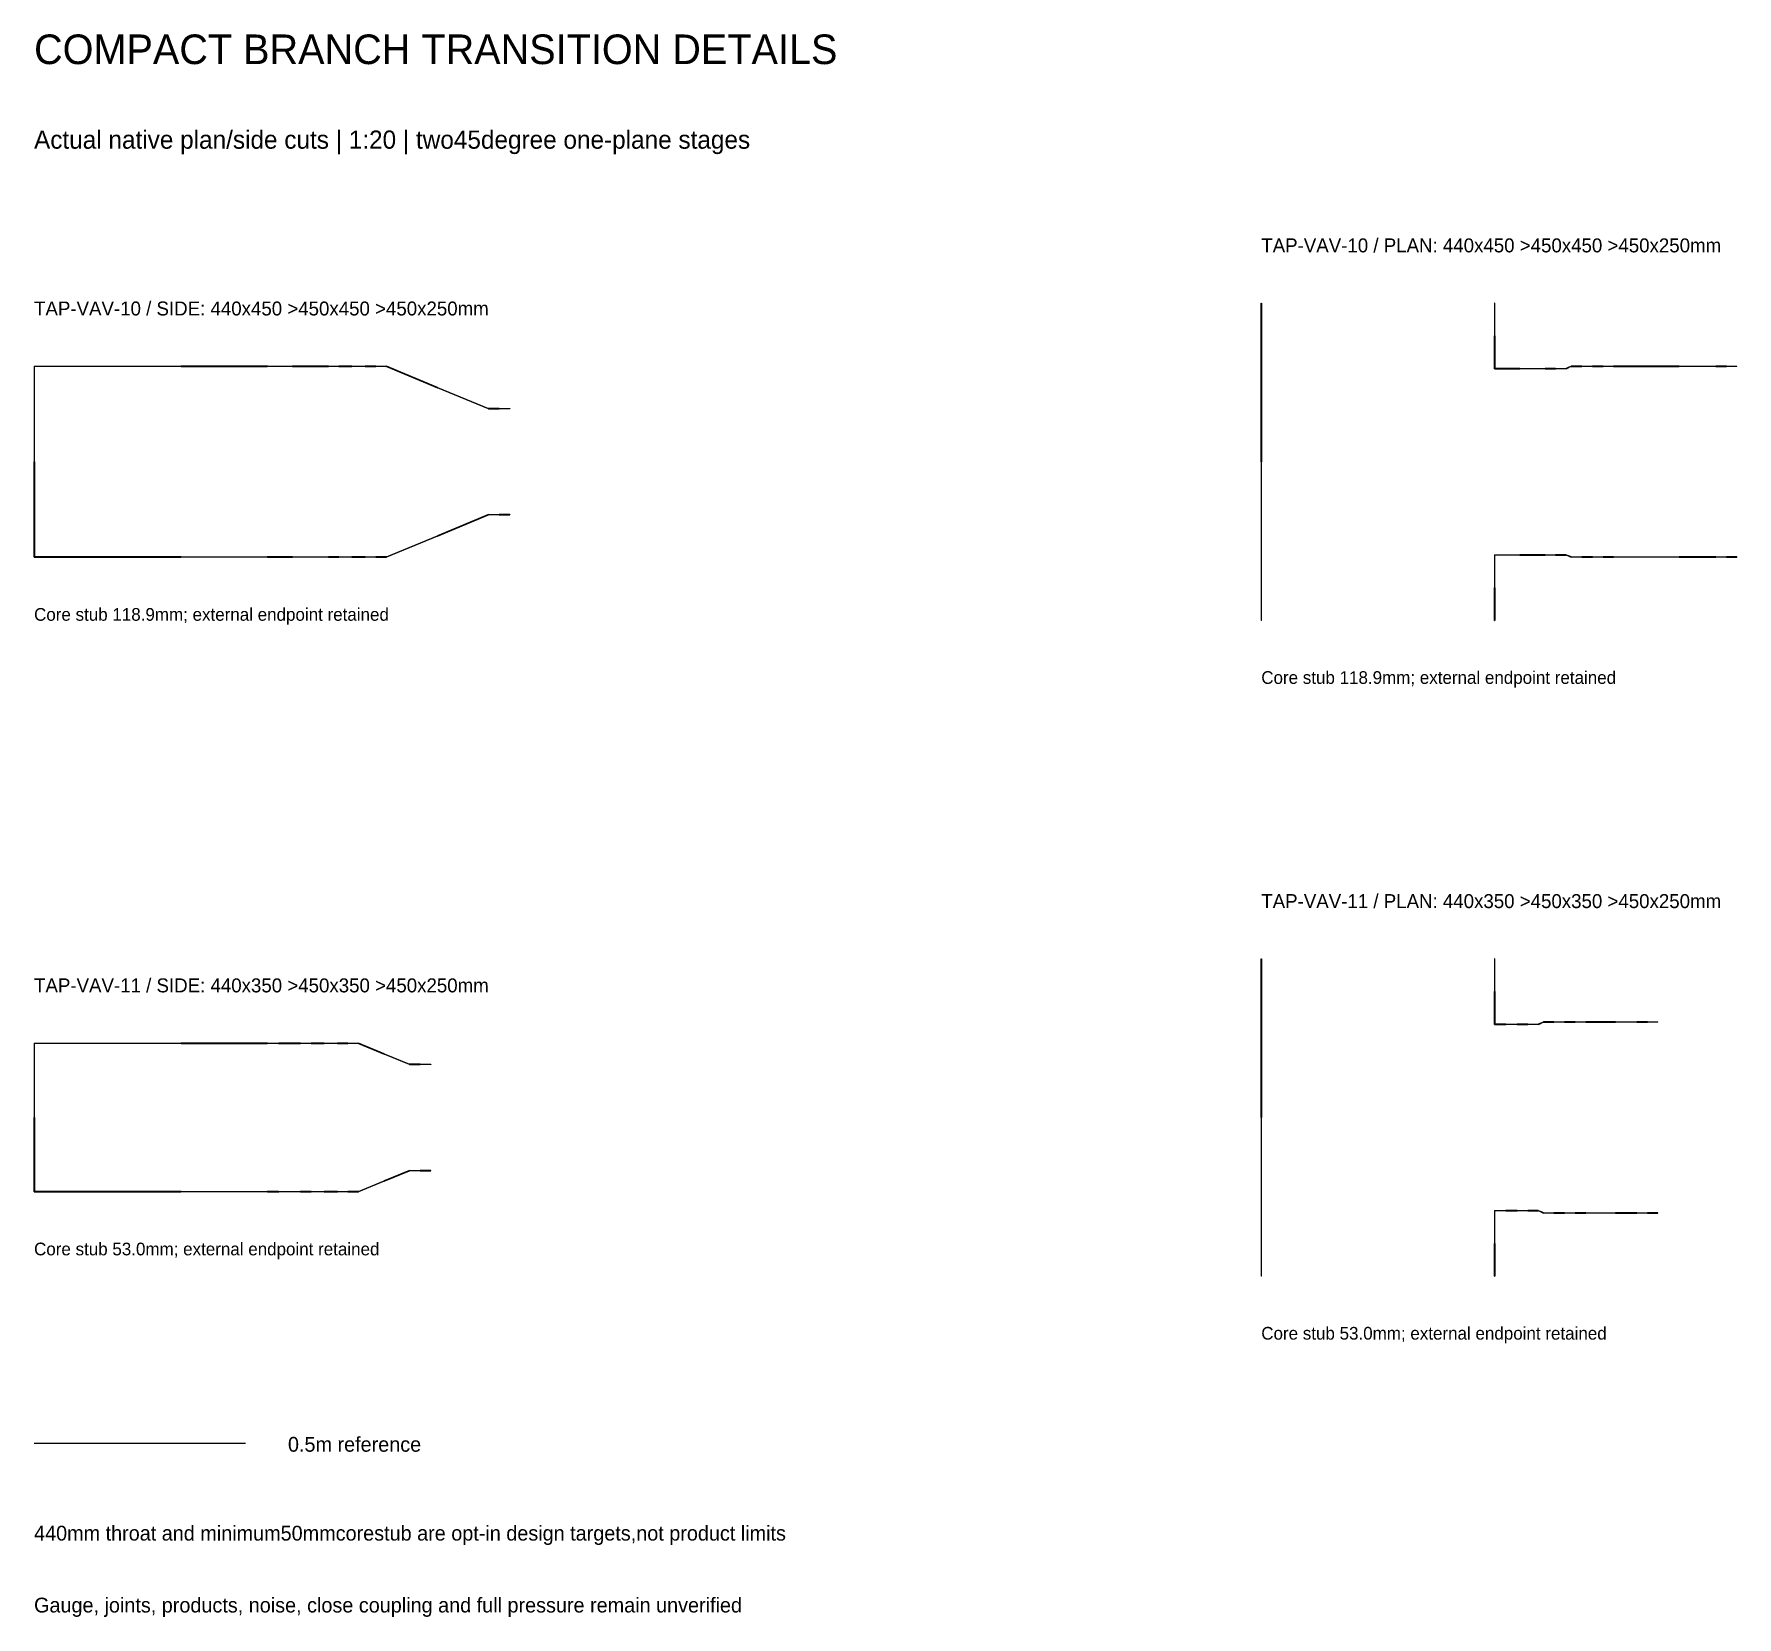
# Model space of a CAD drawing. Header units: metres. Extents: x 0.15 to 4.17, y 0.17 to 3.91.
import ezdxf

# ---------------------------------------------------------------- set-up
doc = ezdxf.new("R2010")
doc.units = ezdxf.units.M
for name, color, linetype in [('BSA_DETAIL_CUT', 7, 'Continuous'), ('BSA_DETAIL_NOTES', 7, 'Continuous'), ('BSA_SECTION_REFERENCE', 7, 'Continuous')]:
    doc.layers.add(name, color=color, linetype=linetype)

msp = doc.modelspace()

# ---------------------------------------------------------------- linework, layer by layer
at = {"layer": 'BSA_DETAIL_CUT'}
for p, q in [((3.05, 3.275), (3.0504, 3.275)), ((3.05, 2.9), (3.05, 3.275)), ((3.0508, 3.275), (3.0504, 3.275)), ((3.0508, 3.275), (3.0508, 2.9)), ((3.6008, 3.275), (3.6012, 3.275)), ((3.6008, 3.275), (3.6008, 3.1975)), ((3.6016, 3.275), (3.6012, 3.275)), ((3.6016, 3.1979), (3.6016, 3.275)), ((3.6008, 3.12), (3.6008, 3.1975)), ((3.6016, 3.1979), (3.6016, 3.1208)), ((0.15, 3.1258), (0.15, 2.9)), ((0.15, 3.1258), (0.4972, 3.1258)), ((0.4974, 3.125), (0.1508, 3.125)), ((0.1508, 2.9), (0.1508, 3.125)), ((0.7016, 3.1258), (0.4972, 3.1258)), ((0.4974, 3.125), (0.7008, 3.125)), ((0.7607, 3.125), (0.7008, 3.125)), ((0.7016, 3.1258), (0.7611, 3.1258)), ((0.7607, 3.125), (0.8205, 3.125)), ((0.8205, 3.1258), (0.7611, 3.1258)), ((0.8205, 3.1258), (0.8205, 3.1254)), ((0.8205, 3.1258), (0.8205, 3.1254)), ((0.8455, 3.1258), (0.8205, 3.1258)), ((0.8205, 3.125), (0.8205, 3.1254)), ((0.8205, 3.125), (0.8205, 3.1254)), ((0.8205, 3.125), (0.8455, 3.125)), ((0.8455, 3.1258), (0.8705, 3.1258)), ((0.8705, 3.125), (0.8455, 3.125)), ((0.9012, 3.1258), (0.8705, 3.1258)), ((0.8705, 3.125), (0.9012, 3.125)), ((0.9012, 3.1258), (0.9326, 3.1258)), ((0.9326, 3.125), (0.9012, 3.125)), ((0.9326, 3.1258), (0.9326, 3.1254)), ((0.9326, 3.1258), (0.9326, 3.1254)), ((0.9576, 3.1258), (0.9326, 3.1258)), ((0.9326, 3.125), (0.9326, 3.1254)), ((0.9326, 3.125), (0.9326, 3.1254)), ((0.9326, 3.125), (0.9576, 3.125)), ((0.9576, 3.1258), (0.9826, 3.1258)), ((0.9826, 3.125), (0.9576, 3.125)), ((1.1033, 3.0758), (0.9826, 3.1258)), ((0.9826, 3.125), (1.1033, 3.075)), ((3.6008, 3.12), (3.6607, 3.12)), ((3.6611, 3.1208), (3.6016, 3.1208)), ((3.7205, 3.12), (3.6607, 3.12)), ((3.6611, 3.1208), (3.7205, 3.1208)), ((3.7205, 3.1204), (3.7205, 3.1208)), ((3.7205, 3.1208), (3.7205, 3.1204)), ((3.7455, 3.1208), (3.7205, 3.1208)), ((3.7205, 3.1204), (3.7205, 3.12)), ((3.7205, 3.12), (3.7205, 3.1204)), ((3.7205, 3.12), (3.7455, 3.12)), ((3.7455, 3.1208), (3.7705, 3.1208)), ((3.7705, 3.12), (3.7455, 3.12)), ((3.7765, 3.1233), (3.7705, 3.1208)), ((3.7705, 3.12), (3.7765, 3.1225)), ((3.7765, 3.1233), (3.7826, 3.1258)), ((3.7826, 3.125), (3.7765, 3.1225)), ((3.8076, 3.1258), (3.7826, 3.1258)), ((3.7826, 3.125), (3.8076, 3.125)), ((3.8076, 3.1258), (3.8326, 3.1258)), ((3.8326, 3.125), (3.8076, 3.125)), ((3.8326, 3.1254), (3.8326, 3.1258)), ((3.8326, 3.1258), (3.8326, 3.1254)), ((3.8576, 3.1258), (3.8326, 3.1258)), ((3.8326, 3.1254), (3.8326, 3.125)), ((3.8326, 3.125), (3.8326, 3.1254)), ((3.8326, 3.125), (3.8576, 3.125)), ((3.8576, 3.1258), (3.8826, 3.1258)), ((3.8826, 3.125), (3.8576, 3.125)), ((4.0376, 3.1258), (3.8826, 3.1258)), ((3.8826, 3.125), (4.0378, 3.125)), ((4.0376, 3.1258), (4.124, 3.1258)), ((4.124, 3.125), (4.0378, 3.125)), ((4.149, 3.1258), (4.124, 3.1258)), ((4.124, 3.125), (4.149, 3.125)), ((4.149, 3.1258), (4.174, 3.1258)), ((4.174, 3.125), (4.149, 3.125)), ((4.174, 3.1254), (4.174, 3.1258)), ((4.174, 3.1254), (4.174, 3.125)), ((1.1033, 3.0758), (1.224, 3.0258)), ((1.224, 3.025), (1.1033, 3.075)), ((1.249, 3.0258), (1.224, 3.0258)), ((1.224, 3.025), (1.249, 3.025)), ((1.249, 3.0258), (1.274, 3.0258)), ((1.274, 3.025), (1.249, 3.025)), ((1.274, 3.0258), (1.274, 3.0254)), ((1.274, 3.025), (1.274, 3.0254)), ((0.15, 2.6742), (0.15, 2.9)), ((0.1508, 2.9), (0.1508, 2.675)), ((3.05, 2.9), (3.05, 2.525)), ((3.0508, 2.525), (3.0508, 2.9)), ((1.224, 2.775), (1.1033, 2.725)), ((1.1033, 2.7242), (1.224, 2.7742)), ((1.224, 2.775), (1.249, 2.775)), ((1.249, 2.7742), (1.224, 2.7742)), ((1.274, 2.775), (1.249, 2.775)), ((1.249, 2.7742), (1.274, 2.7742)), ((1.274, 2.775), (1.274, 2.7746)), ((1.274, 2.7742), (1.274, 2.7746)), ((0.9826, 2.675), (1.1033, 2.725)), ((1.1033, 2.7242), (0.9826, 2.6742)), ((0.15, 2.6742), (0.4972, 2.6742)), ((0.4974, 2.675), (0.1508, 2.675)), ((0.7016, 2.6742), (0.4972, 2.6742)), ((0.4974, 2.675), (0.7008, 2.675)), ((0.7607, 2.675), (0.7008, 2.675)), ((0.7016, 2.6742), (0.7611, 2.6742)), ((0.7607, 2.675), (0.8205, 2.675)), ((0.8205, 2.6742), (0.7611, 2.6742)), ((0.8205, 2.6746), (0.8205, 2.675)), ((0.8205, 2.6746), (0.8205, 2.675)), ((0.8205, 2.675), (0.8455, 2.675)), ((0.8205, 2.6746), (0.8205, 2.6742)), ((0.8205, 2.6746), (0.8205, 2.6742)), ((0.8455, 2.6742), (0.8205, 2.6742)), ((0.8705, 2.675), (0.8455, 2.675)), ((0.8455, 2.6742), (0.8705, 2.6742)), ((0.8705, 2.675), (0.9012, 2.675)), ((0.9012, 2.6742), (0.8705, 2.6742)), ((0.9326, 2.675), (0.9012, 2.675)), ((0.9012, 2.6742), (0.9326, 2.6742)), ((0.9326, 2.6746), (0.9326, 2.675)), ((0.9326, 2.6746), (0.9326, 2.675)), ((0.9326, 2.675), (0.9576, 2.675)), ((0.9326, 2.6746), (0.9326, 2.6742)), ((0.9326, 2.6746), (0.9326, 2.6742)), ((0.9576, 2.6742), (0.9326, 2.6742)), ((0.9826, 2.675), (0.9576, 2.675)), ((0.9576, 2.6742), (0.9826, 2.6742)), ((3.6008, 2.68), (3.6008, 2.6025)), ((3.6008, 2.68), (3.6607, 2.68)), ((3.6016, 2.6021), (3.6016, 2.6792)), ((3.6611, 2.6792), (3.6016, 2.6792)), ((3.7205, 2.68), (3.6607, 2.68)), ((3.6611, 2.6792), (3.7205, 2.6792)), ((3.7205, 2.68), (3.7205, 2.6796)), ((3.7205, 2.6796), (3.7205, 2.68)), ((3.7205, 2.68), (3.7455, 2.68)), ((3.7205, 2.6792), (3.7205, 2.6796)), ((3.7205, 2.6796), (3.7205, 2.6792)), ((3.7455, 2.6792), (3.7205, 2.6792)), ((3.7705, 2.68), (3.7455, 2.68)), ((3.7455, 2.6792), (3.7705, 2.6792)), ((3.7705, 2.68), (3.7765, 2.6775)), ((3.7765, 2.6767), (3.7705, 2.6792)), ((3.7826, 2.675), (3.7765, 2.6775)), ((3.7765, 2.6767), (3.7826, 2.6742)), ((3.7826, 2.675), (3.8076, 2.675)), ((3.8076, 2.6742), (3.7826, 2.6742)), ((3.8326, 2.675), (3.8076, 2.675)), ((3.8076, 2.6742), (3.8326, 2.6742)), ((3.8326, 2.675), (3.8326, 2.6746)), ((3.8326, 2.6746), (3.8326, 2.675)), ((3.8326, 2.675), (3.8576, 2.675)), ((3.8326, 2.6742), (3.8326, 2.6746)), ((3.8326, 2.6746), (3.8326, 2.6742)), ((3.8576, 2.6742), (3.8326, 2.6742)), ((3.8826, 2.675), (3.8576, 2.675)), ((3.8576, 2.6742), (3.8826, 2.6742)), ((3.8826, 2.675), (4.0378, 2.675)), ((4.0376, 2.6742), (3.8826, 2.6742)), ((4.0376, 2.6742), (4.124, 2.6742)), ((4.124, 2.675), (4.0378, 2.675)), ((4.124, 2.675), (4.149, 2.675)), ((4.149, 2.6742), (4.124, 2.6742)), ((4.174, 2.675), (4.149, 2.675)), ((4.149, 2.6742), (4.174, 2.6742)), ((4.174, 2.675), (4.174, 2.6746)), ((4.174, 2.6742), (4.174, 2.6746)), ((3.6008, 2.525), (3.6008, 2.6025)), ((3.6016, 2.6021), (3.6016, 2.525)), ((3.0504, 2.525), (3.05, 2.525)), ((3.0504, 2.525), (3.0508, 2.525)), ((3.6012, 2.525), (3.6008, 2.525)), ((3.6012, 2.525), (3.6016, 2.525)), ((3.05, 1.725), (3.0504, 1.725)), ((3.05, 1.35), (3.05, 1.725)), ((3.0508, 1.725), (3.0504, 1.725)), ((3.0508, 1.725), (3.0508, 1.35)), ((3.6008, 1.725), (3.6012, 1.725)), ((3.6008, 1.725), (3.6008, 1.6475)), ((3.6016, 1.725), (3.6012, 1.725)), ((3.6016, 1.6479), (3.6016, 1.725)), ((3.6008, 1.57), (3.6008, 1.6475)), ((3.6016, 1.6479), (3.6016, 1.5708)), ((3.6008, 1.57), (3.6277, 1.57)), ((3.6281, 1.5708), (3.6016, 1.5708)), ((3.6546, 1.57), (3.6277, 1.57)), ((3.6281, 1.5708), (3.6546, 1.5708)), ((3.6546, 1.5704), (3.6546, 1.5708)), ((3.6546, 1.5704), (3.6546, 1.5708)), ((3.6796, 1.5708), (3.6546, 1.5708)), ((3.6546, 1.5704), (3.6546, 1.57)), ((3.6546, 1.5704), (3.6546, 1.57)), ((3.6546, 1.57), (3.6796, 1.57)), ((3.6796, 1.5708), (3.7046, 1.5708)), ((3.7046, 1.57), (3.6796, 1.57)), ((3.7107, 1.5733), (3.7046, 1.5708)), ((3.7046, 1.57), (3.7107, 1.5725)), ((3.7107, 1.5733), (3.7167, 1.5758)), ((3.7167, 1.575), (3.7107, 1.5725)), ((3.7417, 1.5758), (3.7167, 1.5758)), ((3.7167, 1.575), (3.7417, 1.575)), ((3.7417, 1.5758), (3.7667, 1.5758)), ((3.7667, 1.575), (3.7417, 1.575)), ((3.7667, 1.5754), (3.7667, 1.5758)), ((3.7667, 1.5754), (3.7667, 1.5758)), ((3.7917, 1.5758), (3.7667, 1.5758)), ((3.7667, 1.5754), (3.7667, 1.575)), ((3.7667, 1.5754), (3.7667, 1.575)), ((3.7667, 1.575), (3.7917, 1.575)), ((3.7917, 1.5758), (3.8167, 1.5758)), ((3.8167, 1.575), (3.7917, 1.575)), ((3.8871, 1.5758), (3.8167, 1.5758)), ((3.8167, 1.575), (3.8871, 1.575)), ((3.8871, 1.5758), (3.9374, 1.5758)), ((3.9374, 1.575), (3.8871, 1.575)), ((3.9624, 1.5758), (3.9374, 1.5758)), ((3.9374, 1.575), (3.9624, 1.575)), ((3.9624, 1.5758), (3.9874, 1.5758)), ((3.9874, 1.575), (3.9624, 1.575)), ((3.9874, 1.5754), (3.9874, 1.5758)), ((3.9874, 1.5754), (3.9874, 1.575)), ((0.15, 1.5258), (0.15, 1.35)), ((0.15, 1.5258), (0.4972, 1.5258)), ((0.4974, 1.525), (0.1508, 1.525)), ((0.1508, 1.35), (0.1508, 1.525)), ((0.7016, 1.5258), (0.4972, 1.5258)), ((0.4974, 1.525), (0.7008, 1.525)), ((0.7277, 1.525), (0.7008, 1.525)), ((0.7016, 1.5258), (0.7281, 1.5258)), ((0.7277, 1.525), (0.7546, 1.525)), ((0.7546, 1.5258), (0.7281, 1.5258)), ((0.7546, 1.5258), (0.7546, 1.5254)), ((0.7546, 1.5258), (0.7546, 1.5254)), ((0.7796, 1.5258), (0.7546, 1.5258)), ((0.7546, 1.525), (0.7546, 1.5254)), ((0.7546, 1.525), (0.7546, 1.5254)), ((0.7546, 1.525), (0.7796, 1.525)), ((0.7796, 1.5258), (0.8046, 1.5258)), ((0.8046, 1.525), (0.7796, 1.525)), ((0.8353, 1.5258), (0.8046, 1.5258)), ((0.8046, 1.525), (0.8353, 1.525)), ((0.8353, 1.5258), (0.8667, 1.5258)), ((0.8667, 1.525), (0.8353, 1.525)), ((0.8667, 1.5258), (0.8667, 1.5254)), ((0.8667, 1.5258), (0.8667, 1.5254)), ((0.8917, 1.5258), (0.8667, 1.5258)), ((0.8667, 1.525), (0.8667, 1.5254)), ((0.8667, 1.525), (0.8667, 1.5254)), ((0.8667, 1.525), (0.8917, 1.525)), ((0.8917, 1.5258), (0.9167, 1.5258)), ((0.9167, 1.525), (0.8917, 1.525)), ((0.977, 1.5008), (0.9167, 1.5258)), ((0.9167, 1.525), (0.977, 1.5)), ((0.977, 1.5008), (1.0374, 1.4758)), ((1.0374, 1.475), (0.977, 1.5)), ((1.0624, 1.4758), (1.0374, 1.4758)), ((1.0374, 1.475), (1.0624, 1.475)), ((1.0624, 1.4758), (1.0874, 1.4758)), ((1.0874, 1.475), (1.0624, 1.475)), ((1.0874, 1.4758), (1.0874, 1.4754)), ((1.0874, 1.475), (1.0874, 1.4754)), ((0.15, 1.1742), (0.15, 1.35)), ((0.1508, 1.35), (0.1508, 1.175)), ((3.05, 1.35), (3.05, 0.975)), ((3.0508, 0.975), (3.0508, 1.35)), ((1.0374, 1.225), (0.977, 1.2)), ((0.977, 1.1992), (1.0374, 1.2242)), ((1.0374, 1.225), (1.0624, 1.225)), ((1.0624, 1.2242), (1.0374, 1.2242)), ((1.0874, 1.225), (1.0624, 1.225)), ((1.0624, 1.2242), (1.0874, 1.2242)), ((1.0874, 1.225), (1.0874, 1.2246)), ((1.0874, 1.2242), (1.0874, 1.2246)), ((0.15, 1.1742), (0.4972, 1.1742)), ((0.4974, 1.175), (0.1508, 1.175)), ((0.7016, 1.1742), (0.4972, 1.1742)), ((0.4974, 1.175), (0.7008, 1.175)), ((0.7277, 1.175), (0.7008, 1.175)), ((0.7016, 1.1742), (0.7281, 1.1742)), ((0.7277, 1.175), (0.7546, 1.175)), ((0.7546, 1.1742), (0.7281, 1.1742)), ((0.7546, 1.175), (0.7546, 1.1746)), ((0.7546, 1.175), (0.7546, 1.1746)), ((0.7546, 1.175), (0.7796, 1.175)), ((0.7546, 1.1742), (0.7546, 1.1746)), ((0.7546, 1.1742), (0.7546, 1.1746)), ((0.7796, 1.1742), (0.7546, 1.1742)), ((0.8046, 1.175), (0.7796, 1.175)), ((0.7796, 1.1742), (0.8046, 1.1742)), ((0.8046, 1.175), (0.8353, 1.175)), ((0.8353, 1.1742), (0.8046, 1.1742)), ((0.8667, 1.175), (0.8353, 1.175)), ((0.8353, 1.1742), (0.8667, 1.1742)), ((0.8667, 1.175), (0.8667, 1.1746)), ((0.8667, 1.175), (0.8667, 1.1746)), ((0.8667, 1.175), (0.8917, 1.175)), ((0.8667, 1.1742), (0.8667, 1.1746)), ((0.8667, 1.1742), (0.8667, 1.1746)), ((0.8917, 1.1742), (0.8667, 1.1742)), ((0.9167, 1.175), (0.8917, 1.175)), ((0.8917, 1.1742), (0.9167, 1.1742)), ((0.9167, 1.175), (0.977, 1.2)), ((0.977, 1.1992), (0.9167, 1.1742)), ((3.6008, 1.13), (3.6008, 1.0525)), ((3.6008, 1.13), (3.6277, 1.13)), ((3.6016, 1.0521), (3.6016, 1.1292)), ((3.6281, 1.1292), (3.6016, 1.1292)), ((3.6546, 1.13), (3.6277, 1.13)), ((3.6281, 1.1292), (3.6546, 1.1292)), ((3.6546, 1.1296), (3.6546, 1.13)), ((3.6546, 1.1296), (3.6546, 1.13)), ((3.6546, 1.13), (3.6796, 1.13)), ((3.6546, 1.1296), (3.6546, 1.1292)), ((3.6546, 1.1296), (3.6546, 1.1292)), ((3.6796, 1.1292), (3.6546, 1.1292)), ((3.7046, 1.13), (3.6796, 1.13)), ((3.6796, 1.1292), (3.7046, 1.1292)), ((3.7046, 1.13), (3.7107, 1.1275)), ((3.7107, 1.1267), (3.7046, 1.1292)), ((3.7167, 1.125), (3.7107, 1.1275)), ((3.7107, 1.1267), (3.7167, 1.1242)), ((3.7167, 1.125), (3.7417, 1.125)), ((3.7417, 1.1242), (3.7167, 1.1242)), ((3.7667, 1.125), (3.7417, 1.125)), ((3.7417, 1.1242), (3.7667, 1.1242)), ((3.7667, 1.1246), (3.7667, 1.125)), ((3.7667, 1.1246), (3.7667, 1.125)), ((3.7667, 1.125), (3.7917, 1.125)), ((3.7667, 1.1246), (3.7667, 1.1242)), ((3.7667, 1.1246), (3.7667, 1.1242)), ((3.7917, 1.1242), (3.7667, 1.1242)), ((3.8167, 1.125), (3.7917, 1.125)), ((3.7917, 1.1242), (3.8167, 1.1242)), ((3.8167, 1.125), (3.8871, 1.125)), ((3.8871, 1.1242), (3.8167, 1.1242)), ((3.9374, 1.125), (3.8871, 1.125)), ((3.8871, 1.1242), (3.9374, 1.1242)), ((3.9374, 1.125), (3.9624, 1.125)), ((3.9624, 1.1242), (3.9374, 1.1242)), ((3.9874, 1.125), (3.9624, 1.125)), ((3.9624, 1.1242), (3.9874, 1.1242)), ((3.9874, 1.125), (3.9874, 1.1246)), ((3.9874, 1.1242), (3.9874, 1.1246)), ((3.6008, 0.975), (3.6008, 1.0525)), ((3.6016, 1.0521), (3.6016, 0.975)), ((3.0504, 0.975), (3.05, 0.975)), ((3.0504, 0.975), (3.0508, 0.975)), ((3.6012, 0.975), (3.6008, 0.975)), ((3.6012, 0.975), (3.6016, 0.975))]:
    msp.add_line(p, q, dxfattribs=at)
at = {"layer": 'BSA_SECTION_REFERENCE'}
msp.add_line((0.15, 0.58), (0.65, 0.58), dxfattribs=at)

# ---------------------------------------------------------------- texts
at = {"layer": 'BSA_DETAIL_NOTES'}
for s, height, p in [('COMPACT BRANCH TRANSITION DETAILS', 0.07, (0.15, 3.84)), ('Actual native plan/side cuts | 1:20 | two45degree one-plane stages', 0.043, (0.15, 3.64)), ('TAP-VAV-10 / PLAN: 440x450 >450x450 >450x250mm', 0.033, (3.05, 3.395)), ('TAP-VAV-10 / SIDE: 440x450 >450x450 >450x250mm', 0.033, (0.15, 3.2458)), ('Core stub 118.9mm; external endpoint retained', 0.03, (0.15, 2.5242)), ('Core stub 118.9mm; external endpoint retained', 0.03, (3.05, 2.375)), ('TAP-VAV-11 / PLAN: 440x350 >450x350 >450x250mm', 0.033, (3.05, 1.845)), ('TAP-VAV-11 / SIDE: 440x350 >450x350 >450x250mm', 0.033, (0.15, 1.6458)), ('Core stub 53.0mm; external endpoint retained', 0.03, (0.15, 1.0242)), ('Core stub 53.0mm; external endpoint retained', 0.03, (3.05, 0.825)), ('0.5m reference', 0.035, (0.75, 0.56)), ('440mm throat and minimum50mmcorestub are opt-in design targets,not product limits', 0.035, (0.15, 0.35)), ('Gauge, joints, products, noise, close coupling and full pressure remain unverified', 0.035, (0.15, 0.18))]:
    msp.add_text(s, height=height, dxfattribs=at).set_placement(p)

doc.saveas('drawing.dxf')
